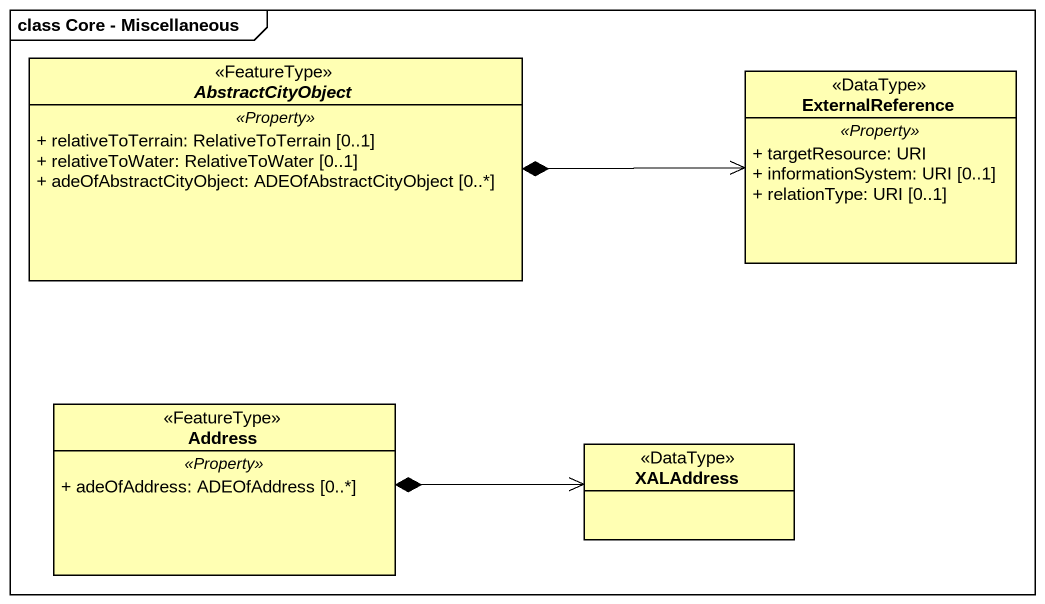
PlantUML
@startuml
mainframe class Core - Miscellaneous
hide circle
hide empty members
skinparam classAttributeIconSize 0
abstract class AbstractCityObject <<FeatureType>> #FFFFB3 {
  .. <<Property>> ..
  + relativeToTerrain: RelativeToTerrain [0..1]
  + relativeToWater: RelativeToWater [0..1]
  + adeOfAbstractCityObject: ADEOfAbstractCityObject [0..*]
}
class ExternalReference <<DataType>> #FFFFB3 {
  .. <<Property>> ..
  + targetResource: URI
  + informationSystem: URI [0..1]
  + relationType: URI [0..1]
}
class Address <<FeatureType>> #FFFFB3 {
  .. <<Property>> ..
  + adeOfAddress: ADEOfAddress [0..*]
}
class XALAddress <<DataType>> #FFFFB3
AbstractCityObject *-right-> ExternalReference
Address *-right-> XALAddress
@enduml
